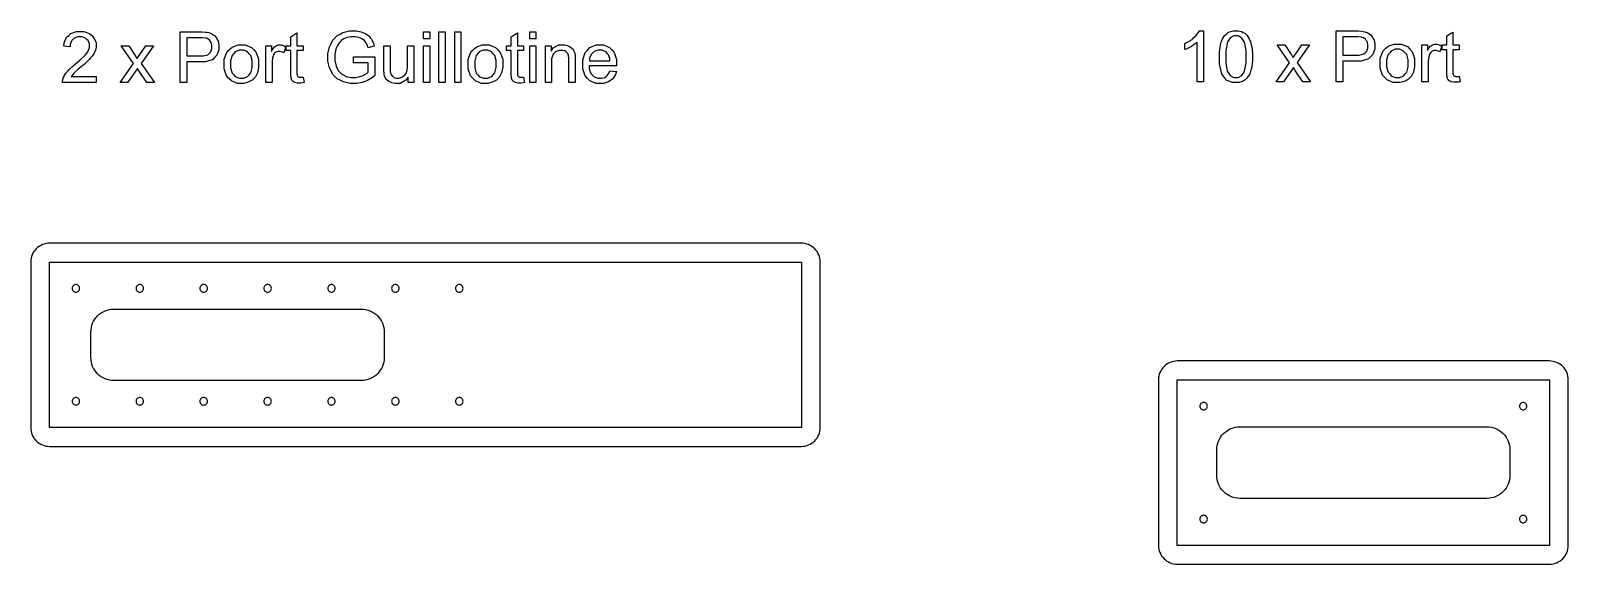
# Model space of a CAD drawing. Extents: x -3889 to -458, y -943 to -393.
# Drawn here: x -1619.7 to -1210.7, y -563.1 to -421.4 of the extents above; entities that cross this region are included whole.
import ezdxf

# ---------------------------------------------------------------- set-up
doc = ezdxf.new("R2010")
doc.units = 0
for name, color, linetype in [('ANNO', 7, 'CONTINUOUS'), ('HOLE-D2-9', 70, 'CONTINUOUS'), ('NEST-BOUNDARY', 7, 'CONTINUOUS'), ('PROFILE', 5, 'CONTINUOUS')]:
    doc.layers.add(name, color=color, linetype=linetype)

msp = doc.modelspace()

# ---------------------------------------------------------------- linework, layer by layer
at = {"layer": 'ANNO'}
for points in [[(-1602.32, -433.58), (-1602.32, -435.17), (-1611.23, -435.17), (-1611.24, -434.87), (-1611.15, -434.29), (-1611.04, -434.02), (-1610.87, -433.56), (-1610.33, -432.67), (-1609.95, -432.22), (-1609.58, -431.78), (-1608.49, -430.76), (-1607.79, -430.18), (-1606.69, -429.28), (-1605.21, -427.85), (-1604.82, -427.32), (-1604.43, -426.79), (-1604.04, -425.8), (-1604.04, -425.33), (-1604.04, -424.84), (-1604.39, -424.01), (-1604.74, -423.67), (-1605.1, -423.33), (-1606.01, -422.99), (-1606.58, -422.99), (-1607.18, -422.99), (-1608.14, -423.35), (-1608.5, -423.71), (-1608.86, -424.07), (-1609.22, -425.06), (-1609.22, -425.69), (-1610.92, -425.52), (-1610.84, -424.56), (-1610.18, -423.11), (-1609.61, -422.61), (-1609.04, -422.11), (-1607.51, -421.62), (-1606.54, -421.62), (-1605.57, -421.62), (-1604.04, -422.15), (-1603.47, -422.69), (-1602.9, -423.23), (-1602.34, -424.57), (-1602.34, -425.36), (-1602.34, -425.77), (-1602.5, -426.57), (-1602.67, -426.96), (-1602.84, -427.35), (-1603.39, -428.17), (-1603.77, -428.61), (-1604.16, -429.04), (-1605.43, -430.23), (-1606.32, -430.98), (-1607.07, -431.61), (-1608.02, -432.46), (-1608.23, -432.68), (-1608.45, -432.9), (-1608.8, -433.35), (-1608.93, -433.58)], [(-1579.97, -435.17), (-1579.97, -421.67), (-1574.89, -421.67), (-1574.21, -421.67), (-1573.19, -421.73), (-1572.84, -421.8), (-1572.34, -421.88), (-1571.51, -422.2), (-1571.17, -422.43), (-1570.84, -422.66), (-1570.3, -423.31), (-1570.09, -423.73), (-1569.89, -424.15), (-1569.68, -425.07), (-1569.68, -425.57), (-1569.68, -426.43), (-1570.23, -427.89), (-1570.78, -428.48), (-1571.32, -429.08), (-1573.3, -429.68), (-1574.73, -429.68), (-1578.19, -429.68), (-1578.19, -435.17)], [(-1578.19, -428.08), (-1574.7, -428.08), (-1573.84, -428.08), (-1572.61, -427.76), (-1572.24, -427.44), (-1571.88, -427.12), (-1571.52, -426.21), (-1571.52, -425.63), (-1571.52, -425.2), (-1571.73, -424.48), (-1571.95, -424.18), (-1572.16, -423.88), (-1572.72, -423.48), (-1573.07, -423.38), (-1573.3, -423.32), (-1574.13, -423.26), (-1574.74, -423.26), (-1578.19, -423.26)], [(-1568.24, -430.28), (-1568.24, -428.92), (-1567.48, -426.91), (-1566.73, -426.25), (-1566.1, -425.71), (-1564.56, -425.17), (-1563.66, -425.17), (-1562.65, -425.17), (-1561, -425.83), (-1560.36, -426.49), (-1559.72, -427.15), (-1559.08, -428.97), (-1559.08, -430.14), (-1559.08, -431.08), (-1559.37, -432.57), (-1559.65, -433.11), (-1559.93, -433.65), (-1560.76, -434.49), (-1561.3, -434.79), (-1561.84, -435.09), (-1563.02, -435.39), (-1563.66, -435.39), (-1564.68, -435.39), (-1566.34, -434.73), (-1566.97, -434.07), (-1567.61, -433.41), (-1568.24, -431.51)], [(-1557.15, -435.17), (-1557.15, -425.38), (-1555.66, -425.38), (-1555.66, -426.87), (-1555.37, -426.35), (-1554.85, -425.66), (-1554.61, -425.5), (-1554.36, -425.33), (-1553.83, -425.17), (-1553.55, -425.17), (-1553.13, -425.17), (-1552.28, -425.43), (-1551.85, -425.7), (-1552.42, -427.23), (-1552.73, -427.06), (-1553.33, -426.88), (-1553.63, -426.88), (-1553.9, -426.88), (-1554.39, -427.04), (-1554.6, -427.21), (-1554.82, -427.37), (-1555.13, -427.82), (-1555.22, -428.11), (-1555.36, -428.56), (-1555.49, -429.52), (-1555.49, -430.05), (-1555.49, -435.17)], [(-1547.24, -433.69), (-1547, -435.16), (-1547.35, -435.23), (-1547.98, -435.3), (-1548.25, -435.3), (-1548.7, -435.3), (-1549.4, -435.16), (-1549.65, -435.02), (-1549.9, -434.88), (-1550.25, -434.5), (-1550.35, -434.27), (-1550.45, -434.03), (-1550.55, -433.05), (-1550.55, -432.3), (-1550.55, -426.66), (-1551.78, -426.66), (-1551.78, -425.38), (-1550.55, -425.38), (-1550.55, -422.96), (-1548.89, -421.97), (-1548.89, -425.38), (-1547.24, -425.38), (-1547.24, -426.66), (-1548.89, -426.66), (-1548.89, -432.4), (-1548.89, -432.75), (-1548.85, -433.21), (-1548.81, -433.31), (-1548.76, -433.41), (-1548.62, -433.57), (-1548.52, -433.63), (-1548.43, -433.69), (-1548.15, -433.75), (-1547.96, -433.75), (-1547.83, -433.75), (-1547.47, -433.72)], [(-1533.87, -429.88), (-1533.87, -428.28), (-1528.14, -428.28), (-1528.14, -433.29), (-1528.8, -433.82), (-1530.16, -434.61), (-1530.86, -434.87), (-1531.56, -435.13), (-1533, -435.4), (-1533.73, -435.4), (-1534.73, -435.4), (-1536.53, -434.97), (-1537.35, -434.55), (-1538.16, -434.12), (-1539.39, -432.89), (-1539.8, -432.08), (-1540.22, -431.28), (-1540.63, -429.48), (-1540.63, -428.48), (-1540.63, -427.5), (-1540.22, -425.66), (-1539.81, -424.81), (-1539.39, -423.95), (-1538.21, -422.68), (-1537.43, -422.27), (-1536.66, -421.85), (-1534.88, -421.44), (-1533.87, -421.44), (-1533.14, -421.44), (-1531.81, -421.68), (-1531.22, -421.91), (-1530.63, -422.15), (-1529.7, -422.81), (-1529.37, -423.24), (-1529.03, -423.66), (-1528.52, -424.76), (-1528.35, -425.45), (-1529.96, -425.89), (-1530.11, -425.37), (-1530.49, -424.56), (-1530.72, -424.27), (-1530.94, -423.97), (-1531.59, -423.5), (-1532.01, -423.32), (-1532.43, -423.14), (-1533.36, -422.97), (-1533.87, -422.97), (-1534.48, -422.97), (-1535.54, -423.15), (-1535.99, -423.34), (-1536.43, -423.53), (-1537.15, -424.02), (-1537.43, -424.32), (-1537.7, -424.62), (-1538.13, -425.29), (-1538.28, -425.66), (-1538.54, -426.28), (-1538.79, -427.64), (-1538.79, -428.37), (-1538.79, -429.28), (-1538.48, -430.79), (-1538.17, -431.4), (-1537.86, -432.01), (-1536.96, -432.91), (-1536.36, -433.2), (-1535.77, -433.5), (-1534.51, -433.79), (-1533.84, -433.79), (-1533.26, -433.79), (-1532.13, -433.57), (-1531.57, -433.35), (-1531.02, -433.12), (-1530.18, -432.65), (-1529.9, -432.39), (-1529.9, -429.88)], [(-1515.24, -423.57), (-1515.24, -421.67), (-1513.58, -421.67), (-1513.58, -423.57)], [(-1511.11, -435.17), (-1511.11, -421.67), (-1509.44, -421.67), (-1509.44, -435.17)], [(-1506.92, -435.17), (-1506.92, -421.67), (-1505.26, -421.67), (-1505.26, -435.17)], [(-1503.32, -430.28), (-1503.32, -428.92), (-1502.56, -426.91), (-1501.81, -426.25), (-1501.18, -425.71), (-1499.64, -425.17), (-1498.73, -425.17), (-1497.73, -425.17), (-1496.08, -425.83), (-1495.44, -426.49), (-1494.8, -427.15), (-1494.16, -428.97), (-1494.16, -430.14), (-1494.16, -431.08), (-1494.45, -432.57), (-1494.73, -433.11), (-1495.01, -433.65), (-1495.83, -434.49), (-1496.38, -434.79), (-1496.92, -435.09), (-1498.1, -435.39), (-1498.73, -435.39), (-1499.76, -435.39), (-1501.42, -434.73), (-1502.05, -434.07), (-1502.68, -433.41), (-1503.32, -431.51)], [(-1488.6, -433.69), (-1488.36, -435.16), (-1488.71, -435.23), (-1489.33, -435.3), (-1489.61, -435.3), (-1490.06, -435.3), (-1490.76, -435.16), (-1491.01, -435.02), (-1491.26, -434.88), (-1491.6, -434.5), (-1491.71, -434.27), (-1491.81, -434.03), (-1491.91, -433.05), (-1491.91, -432.3), (-1491.91, -426.66), (-1493.14, -426.66), (-1493.14, -425.38), (-1491.91, -425.38), (-1491.91, -422.96), (-1490.25, -421.97), (-1490.25, -425.38), (-1488.6, -425.38), (-1488.6, -426.66), (-1490.25, -426.66), (-1490.25, -432.4), (-1490.25, -432.75), (-1490.2, -433.21), (-1490.16, -433.31), (-1490.12, -433.41), (-1489.98, -433.57), (-1489.88, -433.63), (-1489.78, -433.69), (-1489.5, -433.75), (-1489.32, -433.75), (-1489.18, -433.75), (-1488.82, -433.72)], [(-1486.97, -423.57), (-1486.97, -421.67), (-1485.31, -421.67), (-1485.31, -423.57)], [(-1482.8, -435.17), (-1482.8, -425.38), (-1481.3, -425.38), (-1481.3, -426.77), (-1480.76, -425.97), (-1479.21, -425.17), (-1478.19, -425.17), (-1477.75, -425.17), (-1476.94, -425.33), (-1476.57, -425.48), (-1476.2, -425.64), (-1475.65, -426.06), (-1475.46, -426.32), (-1475.28, -426.58), (-1475.02, -427.19), (-1474.95, -427.54), (-1474.9, -427.77), (-1474.86, -428.58), (-1474.86, -429.15), (-1474.86, -435.17), (-1476.52, -435.17), (-1476.52, -429.22), (-1476.52, -428.71), (-1476.61, -427.95), (-1476.71, -427.7), (-1476.81, -427.45), (-1477.15, -427.05), (-1477.4, -426.9), (-1477.64, -426.75), (-1478.22, -426.6), (-1478.55, -426.6), (-1479.07, -426.6), (-1479.99, -426.93), (-1480.37, -427.27), (-1480.75, -427.61), (-1481.14, -428.88), (-1481.14, -429.82), (-1481.14, -435.17)], [(-1465.64, -432.01), (-1463.92, -432.23), (-1464.13, -432.98), (-1464.88, -434.14), (-1465.42, -434.56), (-1465.97, -434.97), (-1467.37, -435.39), (-1468.22, -435.39), (-1469.29, -435.39), (-1470.99, -434.73), (-1471.62, -434.06), (-1472.25, -433.4), (-1472.87, -431.55), (-1472.87, -430.36), (-1472.87, -429.13), (-1472.24, -427.21), (-1471.6, -426.53), (-1470.97, -425.85), (-1469.32, -425.17), (-1468.31, -425.17), (-1467.33, -425.17), (-1465.73, -425.83), (-1465.11, -426.5), (-1464.49, -427.17), (-1463.87, -429.05), (-1463.87, -430.26), (-1463.87, -430.33), (-1463.87, -430.55), (-1463.88, -430.7), (-1471.17, -430.7), (-1471.13, -431.51), (-1470.67, -432.74), (-1470.26, -433.17), (-1469.85, -433.59), (-1468.83, -434.02), (-1468.22, -434.02), (-1467.76, -434.02), (-1466.99, -433.78), (-1466.66, -433.54), (-1466.34, -433.3), (-1465.83, -432.54)], [(-1307.73, -434.95), (-1309.39, -434.95), (-1309.39, -424.39), (-1309.69, -424.67), (-1310.48, -425.24), (-1310.96, -425.53), (-1311.45, -425.82), (-1312.32, -426.24), (-1312.7, -426.39), (-1312.7, -424.78), (-1312.01, -424.46), (-1310.79, -423.67), (-1310.28, -423.2), (-1309.76, -422.74), (-1309.02, -421.83), (-1308.8, -421.4), (-1307.73, -421.4)], [(-1303.5, -428.29), (-1303.5, -427.1), (-1303.25, -425.17), (-1303, -424.44), (-1302.76, -423.7), (-1302.03, -422.58), (-1301.54, -422.18), (-1301.06, -421.79), (-1299.84, -421.4), (-1299.1, -421.4), (-1298.56, -421.4), (-1297.61, -421.61), (-1297.19, -421.83), (-1296.78, -422.05), (-1296.11, -422.68), (-1295.84, -423.09), (-1295.58, -423.51), (-1295.16, -424.51), (-1295.01, -425.1), (-1294.86, -425.69), (-1294.71, -427.29), (-1294.71, -428.29), (-1294.71, -429.48), (-1294.95, -431.4), (-1295.19, -432.13), (-1295.44, -432.86), (-1296.17, -433.99), (-1296.65, -434.39), (-1297.14, -434.78), (-1298.36, -435.18), (-1299.1, -435.18), (-1300.08, -435.18), (-1301.61, -434.48), (-1302.16, -433.79), (-1302.83, -432.94), (-1303.5, -430.19)], [(-1301.79, -428.29), (-1301.79, -429.96), (-1301.41, -432.17), (-1301.02, -432.72), (-1300.63, -433.27), (-1299.67, -433.82), (-1299.1, -433.82), (-1298.53, -433.82), (-1297.57, -433.27), (-1297.18, -432.71), (-1296.8, -432.16), (-1296.41, -429.95), (-1296.41, -428.29), (-1296.41, -426.63), (-1296.8, -424.42), (-1297.18, -423.87), (-1297.57, -423.32), (-1298.54, -422.77), (-1299.12, -422.77), (-1299.69, -422.77), (-1300.6, -423.26), (-1300.94, -423.74), (-1301.37, -424.36), (-1301.79, -426.63)], [(-1288.43, -434.95), (-1284.86, -429.88), (-1288.16, -425.16), (-1286.11, -425.16), (-1284.57, -427.46), (-1284.36, -427.78), (-1284.03, -428.32), (-1283.91, -428.53), (-1283.7, -428.25), (-1283.33, -427.72), (-1283.17, -427.48), (-1281.53, -425.16), (-1279.54, -425.16), (-1282.84, -429.85), (-1279.29, -434.95), (-1281.31, -434.95), (-1283.33, -431.92), (-1283.8, -431.17), (-1286.43, -434.95)], [(-1272.45, -434.95), (-1272.45, -421.45), (-1267.36, -421.45), (-1266.69, -421.45), (-1265.67, -421.51), (-1265.31, -421.58), (-1264.82, -421.66), (-1263.98, -421.98), (-1263.65, -422.21), (-1263.31, -422.44), (-1262.77, -423.09), (-1262.57, -423.51), (-1262.36, -423.93), (-1262.16, -424.85), (-1262.16, -425.35), (-1262.16, -426.21), (-1262.71, -427.67), (-1263.25, -428.26), (-1263.8, -428.86), (-1265.78, -429.46), (-1267.21, -429.46), (-1270.66, -429.46), (-1270.66, -434.95)], [(-1270.66, -427.86), (-1267.18, -427.86), (-1266.31, -427.86), (-1265.08, -427.54), (-1264.72, -427.22), (-1264.36, -426.9), (-1263.99, -425.99), (-1263.99, -425.41), (-1263.99, -424.98), (-1264.21, -424.26), (-1264.42, -423.96), (-1264.64, -423.66), (-1265.2, -423.26), (-1265.55, -423.16), (-1265.77, -423.1), (-1266.61, -423.04), (-1267.21, -423.04), (-1270.66, -423.04)], [(-1260.71, -430.06), (-1260.71, -428.7), (-1259.96, -426.69), (-1259.21, -426.03), (-1258.57, -425.49), (-1257.04, -424.95), (-1256.13, -424.95), (-1255.13, -424.95), (-1253.48, -425.61), (-1252.84, -426.27), (-1252.2, -426.93), (-1251.56, -428.75), (-1251.56, -429.92), (-1251.56, -430.86), (-1251.84, -432.35), (-1252.13, -432.89), (-1252.41, -433.43), (-1253.23, -434.27), (-1253.77, -434.57), (-1254.31, -434.87), (-1255.49, -435.17), (-1256.13, -435.17), (-1257.16, -435.17), (-1258.82, -434.51), (-1259.45, -433.85), (-1260.08, -433.19), (-1260.71, -431.29)], [(-1249.63, -434.95), (-1249.63, -425.16), (-1248.13, -425.16), (-1248.13, -426.65), (-1247.85, -426.13), (-1247.32, -425.44), (-1247.08, -425.28), (-1246.84, -425.11), (-1246.31, -424.95), (-1246.02, -424.95), (-1245.6, -424.95), (-1244.76, -425.21), (-1244.32, -425.48), (-1244.9, -427.01), (-1245.2, -426.84), (-1245.81, -426.66), (-1246.11, -426.66), (-1246.38, -426.66), (-1246.86, -426.82), (-1247.08, -426.99), (-1247.3, -427.15), (-1247.6, -427.6), (-1247.69, -427.89), (-1247.83, -428.34), (-1247.97, -429.3), (-1247.97, -429.83), (-1247.97, -434.95)], [(-1239.72, -433.47), (-1239.48, -434.94), (-1239.83, -435.01), (-1240.45, -435.08), (-1240.73, -435.08), (-1241.18, -435.08), (-1241.88, -434.94), (-1242.13, -434.8), (-1242.38, -434.66), (-1242.73, -434.28), (-1242.83, -434.05), (-1242.93, -433.81), (-1243.03, -432.83), (-1243.03, -432.08), (-1243.03, -426.44), (-1244.26, -426.44), (-1244.26, -425.16), (-1243.03, -425.16), (-1243.03, -422.74), (-1241.37, -421.75), (-1241.37, -425.16), (-1239.72, -425.16), (-1239.72, -426.44), (-1241.37, -426.44), (-1241.37, -432.18), (-1241.37, -432.53), (-1241.32, -432.99), (-1241.28, -433.09), (-1241.24, -433.19), (-1241.1, -433.35), (-1241, -433.41), (-1240.9, -433.47), (-1240.62, -433.53), (-1240.44, -433.53), (-1240.3, -433.53), (-1239.94, -433.5)], [(-1595.95, -435.17), (-1592.38, -430.1), (-1595.68, -425.38), (-1593.63, -425.38), (-1592.1, -427.68), (-1591.89, -428), (-1591.55, -428.54), (-1591.43, -428.75), (-1591.23, -428.47), (-1590.86, -427.94), (-1590.69, -427.7), (-1589.05, -425.38), (-1587.07, -425.38), (-1590.36, -430.07), (-1586.81, -435.17), (-1588.83, -435.17), (-1590.85, -432.14), (-1591.33, -431.39), (-1593.95, -435.17)], [(-1566.54, -430.28), (-1566.54, -431.22), (-1566.13, -432.62), (-1565.72, -433.09), (-1565.31, -433.56), (-1564.28, -434.02), (-1563.66, -434.02), (-1563.04, -434.02), (-1562.01, -433.55), (-1561.6, -433.08), (-1561.19, -432.61), (-1560.79, -431.18), (-1560.79, -430.22), (-1560.79, -429.32), (-1561.2, -427.94), (-1561.61, -427.48), (-1562.02, -427.01), (-1563.04, -426.54), (-1563.66, -426.54), (-1564.28, -426.54), (-1565.31, -427.01), (-1565.72, -427.47), (-1566.13, -427.94), (-1566.54, -429.34)], [(-1519.33, -435.17), (-1519.33, -433.72), (-1519.9, -434.56), (-1521.45, -435.39), (-1522.43, -435.39), (-1522.86, -435.39), (-1523.67, -435.22), (-1524.04, -435.05), (-1524.42, -434.89), (-1524.97, -434.47), (-1525.15, -434.22), (-1525.34, -433.97), (-1525.59, -433.35), (-1525.67, -432.99), (-1525.72, -432.75), (-1525.77, -431.97), (-1525.77, -431.44), (-1525.77, -425.38), (-1524.11, -425.38), (-1524.11, -430.81), (-1524.11, -431.45), (-1524.06, -432.33), (-1524, -432.56), (-1523.93, -432.88), (-1523.6, -433.4), (-1523.34, -433.58), (-1523.09, -433.77), (-1522.47, -433.95), (-1522.09, -433.95), (-1521.72, -433.95), (-1521.02, -433.76), (-1520.7, -433.57), (-1520.37, -433.38), (-1519.91, -432.86), (-1519.77, -432.53), (-1519.64, -432.2), (-1519.5, -431.25), (-1519.5, -430.62), (-1519.5, -425.38), (-1517.84, -425.38), (-1517.84, -435.17)], [(-1515.24, -435.17), (-1515.24, -425.38), (-1513.58, -425.38), (-1513.58, -435.17)], [(-1501.61, -430.28), (-1501.61, -431.22), (-1501.21, -432.62), (-1500.8, -433.09), (-1500.39, -433.56), (-1499.36, -434.02), (-1498.73, -434.02), (-1498.12, -434.02), (-1497.09, -433.55), (-1496.68, -433.08), (-1496.27, -432.61), (-1495.86, -431.18), (-1495.86, -430.22), (-1495.86, -429.32), (-1496.28, -427.94), (-1496.69, -427.48), (-1497.1, -427.01), (-1498.12, -426.54), (-1498.73, -426.54), (-1499.36, -426.54), (-1500.39, -427.01), (-1500.8, -427.47), (-1501.21, -427.94), (-1501.61, -429.34)], [(-1486.97, -435.17), (-1486.97, -425.38), (-1485.31, -425.38), (-1485.31, -435.17)], [(-1471.08, -429.34), (-1465.62, -429.34), (-1465.68, -428.72), (-1465.99, -427.8), (-1466.25, -427.49), (-1466.64, -427.01), (-1467.67, -426.53), (-1468.3, -426.53), (-1468.87, -426.53), (-1469.83, -426.91), (-1470.22, -427.29), (-1470.61, -427.68), (-1471.04, -428.7)], [(-1259.01, -430.06), (-1259.01, -431), (-1258.6, -432.4), (-1258.19, -432.87), (-1257.78, -433.34), (-1256.75, -433.8), (-1256.13, -433.8), (-1255.52, -433.8), (-1254.49, -433.33), (-1254.08, -432.86), (-1253.67, -432.39), (-1253.26, -430.96), (-1253.26, -430), (-1253.26, -429.1), (-1253.67, -427.72), (-1254.09, -427.26), (-1254.5, -426.79), (-1255.52, -426.32), (-1256.13, -426.32), (-1256.75, -426.32), (-1257.78, -426.79), (-1258.19, -427.25), (-1258.6, -427.72), (-1259.01, -429.12)]]:
    msp.add_lwpolyline(points, close=True, dxfattribs=at)
at = {"layer": 'HOLE-D2-9'}
for points in [[(-1607.7, -488.84, 0.414214), (-1608.7, -489.84, 0.414214), (-1607.7, -490.84, 0.414214), (-1606.7, -489.84, 0.414214)], [(-1590.7, -488.84, 0.414214), (-1591.7, -489.84, 0.414214), (-1590.7, -490.84, 0.414214), (-1589.7, -489.84, 0.414214)], [(-1573.7, -488.84, 0.414214), (-1574.7, -489.84, 0.414214), (-1573.7, -490.84, 0.414214), (-1572.7, -489.84, 0.414214)], [(-1556.7, -488.84, 0.414214), (-1557.7, -489.84, 0.414214), (-1556.7, -490.84, 0.414214), (-1555.7, -489.84, 0.414214)], [(-1539.7, -488.84, 0.414214), (-1540.7, -489.84, 0.414214), (-1539.7, -490.84, 0.414214), (-1538.7, -489.84, 0.414214)], [(-1522.7, -488.84, 0.414214), (-1523.7, -489.84, 0.414214), (-1522.7, -490.84, 0.414214), (-1521.7, -489.84, 0.414214)], [(-1505.7, -488.84, 0.414214), (-1506.7, -489.84, 0.414214), (-1505.7, -490.84, 0.414214), (-1504.7, -489.84, 0.414214)], [(-1607.7, -518.84, 0.414214), (-1608.7, -519.84, 0.414214), (-1607.7, -520.84, 0.414214), (-1606.7, -519.84, 0.414214)], [(-1590.7, -518.84, 0.414214), (-1591.7, -519.84, 0.414214), (-1590.7, -520.84, 0.414214), (-1589.7, -519.84, 0.414214)], [(-1573.7, -518.84, 0.414214), (-1574.7, -519.84, 0.414214), (-1573.7, -520.84, 0.414214), (-1572.7, -519.84, 0.414214)], [(-1556.7, -518.84, 0.414214), (-1557.7, -519.84, 0.414214), (-1556.7, -520.84, 0.414214), (-1555.7, -519.84, 0.414214)], [(-1539.7, -518.84, 0.414214), (-1540.7, -519.84, 0.414214), (-1539.7, -520.84, 0.414214), (-1538.7, -519.84, 0.414214)], [(-1522.7, -518.84, 0.414214), (-1523.7, -519.84, 0.414214), (-1522.7, -520.84, 0.414214), (-1521.7, -519.84, 0.414214)], [(-1505.7, -518.84, 0.414214), (-1506.7, -519.84, 0.414214), (-1505.7, -520.84, 0.414214), (-1504.7, -519.84, 0.414214)], [(-1307.7, -520.14, 0.414214), (-1308.7, -521.14, 0.414214), (-1307.7, -522.14, 0.414214), (-1306.7, -521.14, 0.414214)], [(-1222.7, -520.14, 0.414214), (-1223.7, -521.14, 0.414214), (-1222.7, -522.14, 0.414214), (-1221.7, -521.14, 0.414214)], [(-1307.7, -550.14, 0.414214), (-1308.7, -551.14, 0.414214), (-1307.7, -552.14, 0.414214), (-1306.7, -551.14, 0.414214)], [(-1222.7, -550.14, 0.414214), (-1223.7, -551.14, 0.414214), (-1222.7, -552.14, 0.414214), (-1221.7, -551.14, 0.414214)]]:
    msp.add_lwpolyline(points, format="xyb", close=True, dxfattribs=at)
at = {"layer": 'NEST-BOUNDARY'}
for points in [[(-1409.7, -526.84), (-1409.7, -482.84, 0.414214), (-1414.7, -477.84), (-1614.7, -477.84, 0.414214), (-1619.7, -482.84), (-1619.7, -526.84, 0.414214), (-1614.7, -531.84), (-1414.7, -531.84, 0.414214)], [(-1210.7, -558.14), (-1210.7, -514.14, 0.414214), (-1215.7, -509.14), (-1314.7, -509.14, 0.414214), (-1319.7, -514.14), (-1319.7, -558.14, 0.414214), (-1314.7, -563.14), (-1215.7, -563.14, 0.414214)]]:
    msp.add_lwpolyline(points, format="xyb", close=True, dxfattribs=at)
at = {"layer": 'PROFILE'}
for points in [[(-1414.7, -526.84), (-1614.7, -526.84), (-1614.7, -482.84), (-1414.7, -482.84)], [(-1215.7, -558.14), (-1314.7, -558.14), (-1314.7, -514.14), (-1215.7, -514.14)]]:
    msp.add_lwpolyline(points, close=True, dxfattribs=at)
for points in [[(-1531.82, -514.34), (-1597.58, -514.34, -0.414214), (-1603.7, -508.22), (-1603.7, -501.46, -0.414214), (-1597.58, -495.34), (-1531.82, -495.34, -0.414214), (-1525.7, -501.46), (-1525.7, -508.22, -0.414214)], [(-1232.32, -545.64), (-1298.08, -545.64, -0.414214), (-1304.2, -539.53), (-1304.2, -532.76, -0.414214), (-1298.08, -526.64), (-1232.32, -526.64, -0.414214), (-1226.2, -532.76), (-1226.2, -539.53, -0.414214)]]:
    msp.add_lwpolyline(points, format="xyb", close=True, dxfattribs=at)

doc.saveas('drawing.dxf')
